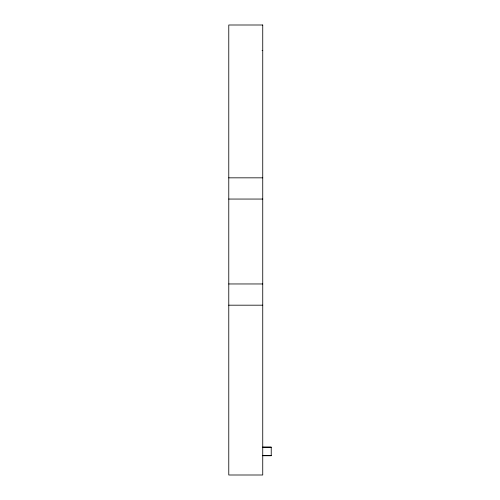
<?xml version="1.0" encoding="UTF-8"?>
<svg xmlns="http://www.w3.org/2000/svg" width="500" height="500" viewBox="0 0 500 500"><rect width="100%" height="100%" fill="white"/><g stroke="black" fill="none" stroke-linecap="round" stroke-linejoin="round"><path stroke-width="0.75" d="M262.069 50.469L262.738 50.469M228.775 177.831L262.738 177.831M228.775 199.056L262.738 199.056M228.775 283.962L262.738 283.962M228.775 305.188L262.738 305.188M262.738 447.1L271.225 447.1L271.225 455.737L262.738 455.737M262.738 447.25L271.225 447.25M262.738 455.588L271.225 455.588M262.738 25L228.775 25L228.775 475L262.738 475L262.738 25"/></g></svg>
